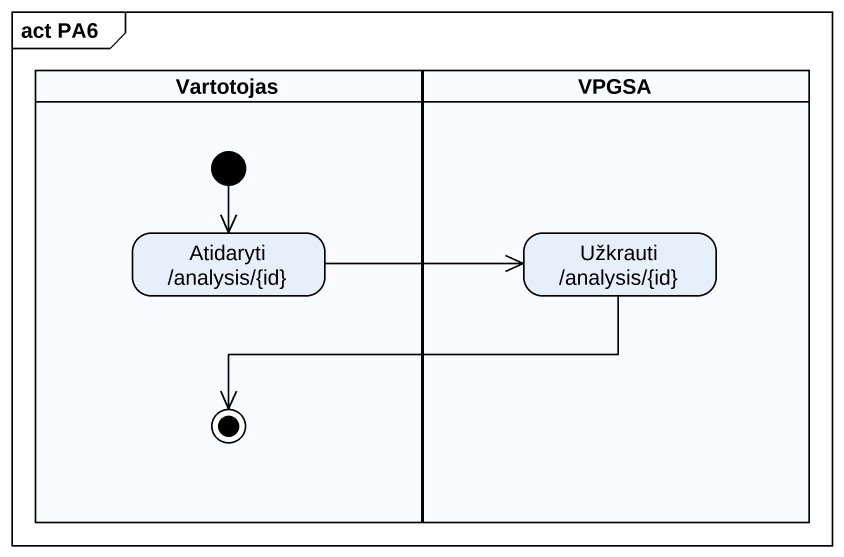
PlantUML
@startuml
mainframe act PA6
hide empty description
state Vartotojas <<partition>> {
  state "Atidaryti /analysis/{id}" as Atidaryti_analysis_id
  state final1 <<end>>
  [*] --> Atidaryti_analysis_id
}
state VPGSA <<partition>> {
  state "Užkrauti /analysis/{id}" as Užkrauti_analysis_id
}
Atidaryti_analysis_id -right-> Užkrauti_analysis_id
Užkrauti_analysis_id -left-> final1
@enduml
